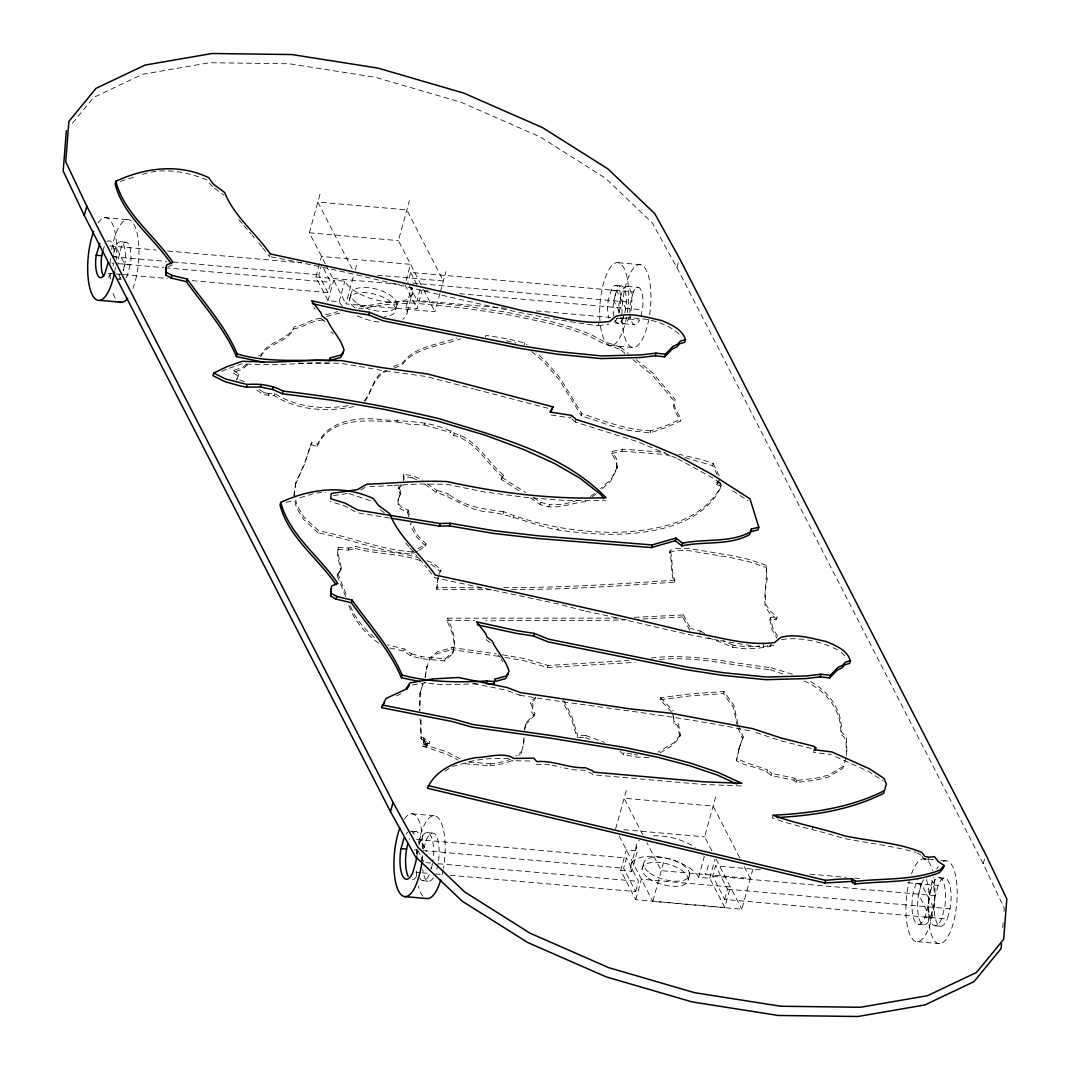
<?xml version="1.0" encoding="UTF-8"?>
<svg xmlns="http://www.w3.org/2000/svg" width="1070" height="1070" viewBox="0 0 1070 1070"><rect width="100%" height="100%" fill="white"/><g stroke="black" fill="none" stroke-linecap="round" stroke-linejoin="round"><path stroke-width="0.75" stroke-dasharray="5 3.75" d="M523.404 744.466L523.524 736.28M524.046 737.484L523.966 742.406L521.117 753.534L518.723 755.366M422.998 683.757L419.841 693.734L419.239 710.841M420.416 691.675L419.988 710.36M1002.75 927.596L1003.138 922.755M1004.021 911.453L1004.275 908.216L983.196 863.798L676.949 267.594L652.218 222.841L605.326 178.075L539.962 136.826L461.277 102.332L375.463 77.321L289.301 63.759L209.573 62.729L142.551 74.285L93.518 97.53L70.526 125.551M491.545 589.824L436.747 589.289L437.804 577.84M436.747 589.289L438.379 575.767M293.822 495.691L295.788 482.824L304.977 462.441L311.557 442.592L317.616 444.264C328.236 419.413 359.627 416.591 383.1 419.761C406.894 421.714 433.47 420.563 454.309 433.404C476.351 438.82 487.171 461.598 503.529 475.187L501.148 479.373L520.956 491.866M295.788 482.824L294.397 493.618L295.427 498.513M630.912 310.969L631.608 306.167A18.778 6.38 -85 0 0 629.414 288.218A18.778 6.38 -85 0 0 622.151 291.027L619.008 303.907A18.778 6.38 -85 0 0 618.928 313.403M425.271 676.334L427.064 666.342L425.017 677.925M389.828 647.965L403.711 651.082L410.8 655.87L420.898 658.638L444.625 660.926L452.57 653.864L454.442 644.006L451.861 632.236L446.872 620.252L447.434 618.192L621.309 618.112M452.57 653.864C457.438 641.799 452.663 629.267 447.434 618.192M524.353 730.422L525.999 722.718L535.147 713.489L532.405 710.413L532.298 707.952M524.661 729.753L525.999 722.718M113.126 266.336L113.728 263.26L110.946 263.006M619.249 312.44L620.159 307.826A18.778 6.38 -85 0 0 618.968 288.566A18.778 6.38 -85 0 0 611.866 288.432L608.201 300.296A18.778 6.38 -85 0 0 608.843 318.058M624.813 312.935L625.723 308.307A18.778 6.38 -85 0 0 624.532 289.047A18.778 6.38 -85 0 0 617.43 288.927L616.628 290.625L625.723 308.307L624.559 312.52M845.915 757.774L842.785 768.42L828.193 777.154L815.059 780.311L796.227 782.478L793.9 780.191L771.269 775.549C761.934 766.575 747.301 767.498 736.494 760.77L739.33 747.355L743.222 736.909L739.183 727.292M736.494 760.77L739.33 747.355M423.747 848.55L426.114 840.351A24.169 8.212 -85 0 1 436.359 836.138A24.169 8.212 -85 0 1 438.218 863.089M431.397 868.439L432.427 863.691L430.876 869.281M437.991 864.172L436.132 871.448M113.634 253.082L115.734 246.461A18.778 6.38 -85 0 1 122.996 243.639A18.778 6.38 -85 0 1 125.19 261.602L123.424 270.79M640.97 316.346L642.736 307.157A18.778 6.38 -85 0 0 640.542 289.194A18.778 6.38 -85 0 0 633.279 292.003L410.679 272.422L407.857 282.667M123.197 270.269L124.856 264.236L115.734 246.461L113.019 256.292L118.516 257.281M130.433 264.718L124.749 264.651M233.434 370.447L238.797 374.139L236.63 379.85L238.236 376.212L232.872 372.52L233.434 370.447L242.81 367.304L246.996 363.733M270.282 253.924L269.546 256.573L266.684 252.868M238.236 376.212L238.797 374.139M353.929 406.506C327.447 412.324 297.554 410.479 274.241 395.646L263.34 394.683L263.915 392.623L258.806 388.985M325.334 263.902L309.35 232.792L320.371 192.827M268.49 395.713L269.065 393.64L274.816 393.573C296.778 407.67 324.825 409.89 350.037 405.356M274.241 395.646L274.816 393.573M342.681 306.368A35.631 15.903 15.4 0 1 339.19 301.673L328.062 300.697L315.877 276.996L321.535 256.492L410.572 264.33L405.356 283.256M327.942 292.605L318.82 274.829L321.642 264.584L330.764 282.36L327.942 292.605L190.527 280.514M328.062 300.697L333.706 280.193L344.834 281.169A35.631 15.903 15.4 0 0 387.353 301.887A35.631 15.903 15.4 0 0 411.616 287.054L405.971 307.545A35.631 15.903 15.4 0 1 402.641 319.261M339.19 301.673L344.834 281.169M439.997 293.287L434.915 311.731L345.877 303.893L353.916 274.682M355.186 270.068L356.885 263.915M349.502 299.653L350.906 294.531M295.213 484.897L304.415 464.514L311.557 442.592M310.982 444.665L317.041 446.324L317.616 444.264M421.219 285.061L398.401 240.63L409.409 200.652M417.541 551.01L411.669 553.979C379.716 551.612 349.569 538.798 318.124 532.873L318.7 530.814L304.107 517.318L296.791 505.04L295.761 500.145M395.659 309.564L397.064 304.442M345.65 596.592L337.09 575.406L340.795 570.243L337.612 556.159L337.572 549.351L338.147 547.278L348.954 548.041L355.601 546.355C376.453 552.254 398.615 550.956 419.333 558.165M407.188 312.052L412.833 291.548M337.09 575.406L341.37 568.183L338.173 554.086L338.147 547.278M340.795 570.243L341.37 568.183M506.391 308.307L416.992 300.443L419.814 290.197L428.094 290.92M337.572 549.351L348.379 550.1L348.954 548.041M405.971 307.545L417.099 308.534L422.316 289.609M348.379 550.1L355.026 548.428L355.601 546.355M317.041 446.324C330.831 415.561 369.565 420.858 397.064 421.968L397.639 419.895M440.425 291.749L445.922 271.753M408.753 516.89L407.55 512.182L401.023 509.333L398.241 506.444L398.013 500.372L400.207 494.514L398.361 488.669L398.936 486.609L401.143 484.603M403.55 480.764L403.617 474.344L413.02 475.735L422.824 480.189M398.013 500.372L400.782 492.441L398.936 486.609M400.207 494.514L400.782 492.441M397.064 421.968L410.492 424.469L424.63 424.964L425.191 422.891M416.645 479.721L412.445 477.808L413.02 475.735M407.55 512.182L408.125 510.109L401.598 507.274L398.816 504.371L398.575 498.299M411.669 553.979L412.231 551.906L426.127 544.041L417.006 534.732L411.321 522.655M502.954 477.26C486.596 463.658 475.789 440.88 453.733 435.463L450.497 432.534L451.058 430.461M720.966 487.358L719.949 485.379L716.111 484.67L716.686 482.597L720.525 483.319L721.541 485.298C711.684 509.842 685.803 522.856 661.313 528.834C627.287 537.02 592.098 534.773 557.778 529.944C534.024 525.437 512.196 514.697 488.375 511.915C468.7 510.845 454.001 497.724 436.119 492.374L436.694 490.301L426.462 483.239M453.733 435.463L454.309 433.404M419.012 550.274L425.552 546.115L426.127 544.041M485.499 337.438L486.061 335.365L506.872 338.709L524.648 342.922L527.176 345.088M460.301 436.988L460.876 434.928M403.711 651.082L404.286 649.008L387.554 644.782M447.741 495.851L448.317 493.792L436.694 490.301M410.8 655.87L411.375 653.797L404.286 649.008M426.903 560.76L432.976 562.994L441.067 569.762L440.506 571.835L432.4 565.067L429.364 563.957M420.898 658.638L421.473 656.579L445.2 658.852L453.132 651.79M524.073 344.995L524.648 342.922M421.727 737.003L429.913 741.684L429.351 743.757L421.152 739.062L421.045 719.909M444.625 660.926L445.2 658.852M423.279 739.825L423.84 737.752M426.636 746.365L427.197 744.292L423.065 744.118L422.489 746.178L426.636 746.365L423.185 743.035L423.76 740.962L429.913 741.684M423.987 741.202L424.563 739.143M429.177 660.123L436.921 653.81L451.54 649.61L452.115 647.537L496.052 653.837M501.148 479.373L503.529 475.187M503.221 513.787L503.783 511.728C540.123 526.159 579.793 532.86 619.022 532.271C656.806 530.466 702.549 522.374 721.541 485.298M419.386 844.056L420.537 839.856A24.169 8.212 -85 0 1 430.581 835.282A24.169 8.212 -85 0 1 432.882 861.069M513.025 518.255L513.6 516.181M586.012 501.589C570.698 502.766 555.196 511.139 540.016 504.358L540.577 502.285L533.689 497.563M571.42 415.334L570.684 417.982L549.164 414.705M271.125 256.907C380.826 276.929 487.639 311.263 598.17 325.708L598.892 323.06M548.803 506.832L549.365 504.759L563.596 504.318L577.198 500.399M611.064 290.13L616.467 290.96L613.765 300.79A18.778 6.38 -85 0 0 614.942 320.05A18.778 6.38 -85 0 0 622.044 320.184L622.847 318.486M676.4 458.08L637.185 441.522L575.339 422.061L576.075 419.413M674.06 404.126L675.598 409.369L681.082 418.932L680.52 420.991L666.423 427.318L650.199 432.895L629.294 430.488L612.027 426.127L581.197 415.668L581.772 413.595L560.025 378.004L544.831 360.256L536.003 352.672M465.049 763.739L489.886 765.919L490.461 763.86L503.234 761.72L510.644 759.259M557.778 529.944L558.353 527.871M620.226 317.897L623.007 318.138L624.171 313.925M473.542 683.61L506.351 690.163L519.846 695.259L520.582 692.611M625.147 353.421L619.958 349.261L620.533 347.202L603.654 341.357L590.105 334.121L572.41 327.54L551.906 321.669L506.551 312.199L459.097 305.365L412.859 300.924L385.414 302.676L356.083 307.491M532.512 707.056L530.479 703.097L531.054 701.024L535.174 697.8M521.117 753.534L521.692 751.474L515.713 756.022M505.04 657.381L524.34 660.752L547.479 667.519L548.054 665.446L628.959 660.511M525.437 724.791L534.572 715.562L535.147 713.489M602.45 488.549L610.743 481.072L617.056 468.566L616.293 461.451L611.639 453.533L612.201 451.46L622.593 449.159L665.286 452.342M617.056 468.566L616.855 459.391L612.201 451.46M611.639 453.533L622.018 451.219L622.593 449.159M676.949 267.594L679.49 258.365M650.199 432.895L650.761 430.822L666.984 425.258L681.082 418.932M563.676 700.368L571.688 715.95L577.626 735.398L577.051 737.457L571.112 718.024L562.379 701.01M578.429 737.524L585.223 737.618L585.798 735.545L604.443 742.299M511.527 589.423C565.816 589.797 620.078 585.865 674.26 582.187C670.141 572.677 672.829 562.098 669.392 552.441L669.954 550.368L676.507 548.495L688.01 548.362L730.315 555.303L749.923 559.677L766.093 565.268L767.257 578.803L765.09 591.469L765.745 604.015L769.664 610.515L777.114 617.122L776.539 619.196L769.878 619.744L772.152 629.775L776.954 638.282M648.982 757.667L636.877 757.105L623.449 754.604L624.011 752.531M674.26 582.187L674.822 580.127C670.703 570.604 673.391 560.025 669.954 550.368M717.261 474.786L712.7 465.637L713.275 463.564L702.054 459.739L678.982 454.242M615.598 828.996L626.619 789.018M671.639 712.018L660.043 699.74L660.605 697.68L690.458 693.868L723.949 691.514L733.9 705.264L738.019 724.537M683.462 614.929L690.377 628.411L689.802 630.471L682.887 617.002L683.462 614.929L633.814 617.377M719.949 485.379L720.525 483.319M635.74 899.683L641.385 879.192L730.422 887.03L724.778 907.52L635.74 899.683L620.694 870.391L626.338 849.888L637.466 850.877A35.631 15.903 15.4 0 1 639.419 840.137M450.189 875.273L635.634 891.604L623.623 868.225L626.445 857.979L415.989 839.455M630.605 866.874L636.249 846.37M620.694 870.391L631.822 871.368L637.466 850.877M660.136 752.852L673.351 744.8L679.771 737.043L678.112 727.065L677.203 725.273L673.966 723.48L673.511 712.379M699.807 633.065L700.382 630.992L690.377 628.411M635.634 891.604L638.456 881.346L626.445 857.979M642.147 869L643.552 863.878M679.771 737.043L680.346 734.97L678.688 724.992L677.778 723.213L674.541 721.407M752.852 869.255L741.831 909.232L652.794 901.395L663.801 861.43M708.086 637.68C716.405 640.729 724.47 643.592 732.562 647.296L733.137 645.223L746.659 646.788L759.58 646.039M737.457 726.61L733.338 707.323L723.387 693.587L723.949 691.514M776.539 619.196L769.089 612.575L765.184 606.088C763.646 592.365 767.551 578.857 766.093 565.268M688.278 879.62L689.695 874.498M711.804 850.757L704.649 836.834L715.656 796.856M724.778 907.52L709.731 878.229L698.603 877.253L704.247 856.749A35.631 15.903 15.4 0 0 701.826 853.218M769.878 619.744L770.453 617.671L777.114 617.122M720.364 640.689L756.53 646.454L763.097 646.802L763.833 644.153M738.768 749.428L743.222 736.909M708.327 865.349L705.785 874.564L705.117 873.267M732.562 647.296L746.098 648.861L759.005 648.112L770.306 646.454L770.868 644.381M709.731 878.229L714.947 859.304M907.561 882.723L938.096 885.412A24.169 8.212 -85 0 1 948.341 881.198A24.169 8.212 -85 0 1 950.2 908.149L947.271 919.023L724.671 899.442L712.673 876.062L715.496 865.817L761.853 869.897M659.575 659.441C696.624 655.977 733.418 665.781 770.106 669.7L770.668 667.64L792.75 674.301M724.671 899.442L727.493 889.183L715.496 865.817M767.016 771.778L767.578 769.704L746.057 762.709L737.056 758.697M771.269 775.549L771.845 773.49L767.578 769.704M773.008 815.26L772.272 817.908C795.558 826.481 820.035 830.641 843.615 838.439C867.743 842.906 892.153 845.982 916.067 852.402M793.9 780.191L794.462 778.131L771.845 773.49M796.227 782.478L796.789 780.418L794.462 778.131M814.216 749.709L813.481 752.357L831.283 754.618M812.424 828.795L813.16 826.147M921.27 884.395L918.582 894.186A24.169 8.212 -85 0 0 920.16 921.43A24.169 8.212 -85 0 0 930.392 918.02L918.582 894.186L921.27 884.395L915.84 883.445L921.417 883.98L933.401 907.306L930.699 917.097L925.015 917.07M922.099 856.455L923.972 859.076L928.238 859.905L928.974 857.257M930.699 917.097L933.401 907.306A24.169 8.212 -85 0 0 931.809 880.062M983.196 863.798L985.309 856.107M102.68 251.116L104.486 245.899M426.489 668.402L429.752 658.063L437.496 651.737L452.115 647.537M419.841 693.734L422.958 684.252M418.865 844.899L420.537 839.856L426.529 851.519M938.096 885.412L935.167 896.285A24.169 8.212 -85 0 0 937.026 923.236A24.169 8.212 -85 0 0 947.271 919.023M409.288 839.335L409.609 838.425M921.417 883.98L921.591 883.486A24.169 8.212 -85 0 1 923.611 879.727M633.279 292.003L630.136 304.883A18.778 6.38 -85 0 0 629.949 312.895M629.387 316.6L628.464 319.047A18.778 6.38 -85 0 1 619.851 318.619M535.602 697.306L534.612 699.86L530.479 703.097M770.306 646.454L771.162 644.381M439.048 574.269L441.067 569.762M111.026 273.077L110.063 275.124A18.778 6.38 -85 0 1 106.679 278.173M616.467 290.96L613.765 300.79L621.336 315.53M617.283 317.991L616.481 319.689A18.778 6.38 -85 0 1 613.097 322.752L618.674 323.234M623.007 318.138L623.556 316.974M617.617 466.507L611.318 478.999L600.644 488.615M260.652 356.805C267.473 342.774 286.987 343.042 293.728 328.878C304.107 327.273 312.681 319.823 323.501 320.09M680.346 734.97L673.926 742.74L657.956 752.17M364.322 400.648C372.48 391.566 372.641 376.52 385.053 370.648M364.709 401.638C371.838 391.245 373.898 376.693 386.952 370.755M716.686 482.597L719.628 479.882M716.111 484.67L719.053 481.941M398.361 488.669L403.898 483.667M247.464 364.91L242.235 369.377L232.872 372.52M590.439 496.574L595.589 492.641M592.446 496.667L596.311 493.725M444.893 771.229L451.593 766.708L475.16 760.275L490.113 758.55L508.089 758.349L513.346 761.104M843.347 766.347L828.755 775.095L815.634 778.238L796.789 780.418M360.697 489.913L366.074 486.837M221.878 371.424L226.332 369.284M396.435 695.834L403.51 692.678M258.539 355.882L261.227 354.732C268.035 340.701 287.549 340.969 294.303 326.805C303.786 325.641 311.45 318.633 321.134 318.419M133.442 177.259L119.653 181.566M168.338 266.604L172.123 264.999M393.519 366.421L402.534 363.011C414.973 345.824 438.232 344.727 456.81 338.08M394.455 367.919L401.959 365.084C415.561 346.774 440.92 346.279 460.782 338.856M229.368 368.227L241.512 363.96L272.021 364.803L315.851 362.917L341.009 363.292L381.067 370.26L426.542 376.56L473.89 389.012M511.567 760.837L502.673 763.793L489.886 765.919M142.457 174.41C164.018 167.161 187.517 171.922 208.008 180.375M299.881 497.884L314.901 493.136L325.521 492.24M669.392 552.441L675.932 550.555L687.435 550.435L729.753 557.376L749.348 561.75L765.518 567.327M325.601 314.74L337.572 311.718M326.524 316.426L341.49 312.654M616.521 318.592C637.573 316.346 663.44 319.515 679.544 334.482M781.461 639.686C798.019 636.851 816.169 640.555 831.617 647.002M358.637 308.882L384.852 304.736L412.284 302.997L458.522 307.438L505.976 314.259L551.331 323.742L571.848 329.613L589.53 336.181L603.079 343.43L619.958 349.261M286.091 502.325L292.07 501.014M598.17 325.708L608.87 324.13M763.097 646.802L767.725 645.839M412.525 684.96L427.264 682.419M333.465 495.637L347.108 493.524M660.043 699.74L689.896 695.941L723.387 693.587M516.061 760.77L530.319 760.997M928.238 859.905L933.655 859.237M769.25 645.678L773.811 645.223M674.822 580.127C617.885 584.126 560.854 587.831 503.769 587.524M392.249 485.472L367.719 486.783M651.028 658.023C691.1 652.927 731.011 663.052 770.668 667.64M626.993 619.811C582.147 621.122 537.18 619.864 492.28 620.854L485.793 620.76M682.887 617.002L637.867 619.236M547.479 667.519L635.045 662.357M393.854 485.379L419.627 483.974L446.671 484.282L484.549 491.986L526.427 497.51L565.054 500.452L605.299 500.319M298.169 363.131L328.757 363.131M477.434 683.717C459.766 684.158 441.816 685.95 424.349 682.526M482.129 587.965L437.309 587.216M585.798 735.545L577.626 735.398M446.872 620.252L474.438 620.613M536.083 764.261L550.462 764.836M741.162 785.982L701.933 784.377L592.673 774.76L592.058 773.556L584.661 770.373L571.514 769.678L564.184 767.885M412.231 551.906C380.278 549.539 350.144 536.739 318.7 530.814M622.018 451.219L664.724 454.416L672.91 456.837M309.35 232.792L398.401 240.63M104.566 217.638L126.822 219.604M618.246 262.698L640.515 264.664M120.723 241.78L126.287 242.275M615.25 285.369L620.814 285.864M627.14 286.359L638.282 287.335M109.662 245.926L156.073 250.005M167.656 251.022L301.767 262.832M377.429 275.177L384.023 275.752M385.681 275.899L443.381 280.982L406.867 209.88L317.83 202.043L352.819 270.188M112.952 256.787L166.492 261.428M173.113 262.003L318.82 274.829M412.819 283.109L630.457 302.262M315.877 276.996L403.27 284.687M118.502 263.675L163.536 267.634M165.195 267.781L330.764 282.36M459.552 293.688L642.415 309.778M108.378 273.278L114.45 273.813M115.961 273.947L122.033 274.482M123.424 274.602L167.335 278.467M536.204 310.929L610.702 317.496M620.065 318.231L639.592 320.037A18.778 6.38 -85 0 1 630.056 314.379M117.045 279.15L121.218 279.524M623.462 323.728L634.59 324.705M610.101 345.423L632.357 347.375M423.185 743.035L429.351 743.757M468.78 761.947L490.461 763.86M623.85 829.718L704.649 836.834M411.856 813.762L434.126 815.728M923.464 858.822L933 859.665M940.958 860.36L945.72 860.788M411.816 831.243L415.989 831.604M426.903 832.58L432.467 833.075M938.885 877.641L944.449 878.136M809.87 874.123L846.29 877.333M854.569 878.055L862.848 878.791M414.184 849.794L417.22 850.061M423.279 850.596L623.623 868.225M712.673 876.062L935.274 895.657M425.967 862.647L430.528 863.049M438.111 863.717L638.456 881.346M727.493 889.183L950.093 908.778M416.069 872.277L420.617 872.679M422.128 872.812L429.725 873.481A24.169 8.212 -85 0 1 419.48 877.681M435.289 873.963L441.91 874.551M423.372 880.757L428.936 881.239M918.434 924.346L923.999 924.828M935.354 925.817L940.918 926.299M917.391 941.694L939.647 943.646M650.761 430.822C626.672 430.113 604.336 420.978 581.772 413.595M412.445 477.808L403.056 476.404M503.783 511.728C484.576 509.266 463.658 506.658 448.317 493.792M718.853 640.382C674.033 632.423 630.163 620.266 585.544 611.13M498.633 656.325L451.54 649.61M389.52 518.014L356.952 512.704L344.473 505.856L330.015 501.362M519.846 695.259C597.261 707.778 675.344 715.175 752.13 731.332M502.392 654.76L524.915 658.679L548.054 665.446M540.577 502.285L549.365 504.759M626.993 753.093L632.972 754.203M634.457 754.484L637.452 755.032M263.915 392.623L269.065 393.64M552 765.17L561.255 767.163M506.297 340.782L515.994 343.082M420.269 560.6C399.07 553.203 376.413 554.34 355.026 548.428M475.468 389.386L547.76 408.245M349.074 493.618L371.517 501.014M811.354 748.465L780.632 740.734L753.708 731.853M583.979 610.823L558.058 603.935L434.487 577.666L432.574 575.205M424.63 424.964L450.497 432.534M411.375 653.797L421.473 656.579M684.813 457.505L712.7 465.637M770.106 669.7L782.638 673.832M423.065 744.118L447.42 752.116L461.424 759.473M422.489 746.178L446.845 754.189L458.054 760.061M733.137 645.223L722.945 640.515M244.388 381.629L239.439 379.863L237.206 377.777M585.223 737.618L589.864 739.397M804.092 681.055C825.264 689.508 842.331 710.44 840.712 733.993L844.056 737.123L845.995 740.895L846.37 756.249M833.062 647.684L840.338 651.082M835.723 756.731L868.733 771.47L883.245 781.02M917.338 853.084L921.163 855.144M677.818 458.856L711.991 477.528L723.026 484.63M700.382 630.992L706.146 634.336M501.723 477.3L525.584 492.387M384.197 512.57L379.582 509.4M530.412 497.898L540.016 504.358M732.696 490.836L747.876 500.599M436.119 492.374L423.466 483.279M810.485 681.536C828.702 691.474 842.812 710.467 841.287 731.92L844.631 735.063L846.557 738.822L846.932 754.176M256.96 390.149L263.34 394.683M374.366 637.479C364.215 628.678 354.317 617.764 350.05 604.791M378.66 643.164C365.178 633.467 353.327 619.971 348.392 603.921M214.642 188.307L223.884 195.101M321.241 318.579L325.133 321.508M486.168 639.673L491.371 643.578M620.533 347.202L628.304 353.421M636.088 359.64L652.941 373.136L675.157 399.484L673.485 406.185L675.023 411.428L680.52 420.991M632.918 359.64L652.366 375.195L674.582 401.558M531.643 351.495L544.255 362.329L559.449 380.077L581.197 415.668M571.848 418.999L575.339 422.061M318.124 532.873L303.546 519.391L296.216 507.113L294.852 500.586M423.76 740.962L427.197 744.292M620.025 751.314L623.449 754.604M425.552 546.115L416.431 536.806L411.549 527.858L410.345 523.15M660.605 697.68L673.284 711.082M841.368 652.205L845.527 656.699M331.138 331.633L333.318 334M498.259 655.094L500.439 657.475M534.572 715.562L531.83 712.486L533.087 704.996L531.054 701.024M209.359 183.023L212.555 186.742M238.797 219.591L242.93 224.419M243.96 225.623L251.183 234.076M405.797 543.105L408.901 546.716M409.93 547.934L417.153 556.373M252.212 235.28L254.366 237.821M258.686 242.903L261.923 246.702M419.306 558.914L423.613 563.997M424.696 565.268L426.85 567.809M262.872 247.946L265.734 251.637M428.762 570.27L431.625 573.975M313.844 307.505L315.195 309.31M777.529 636.222L772.714 627.702L770.453 617.671M739.678 857.792L713.115 806.084L624.077 798.247L643.043 835.188M744.239 866.66L750.311 878.483L661.26 870.646L646.842 842.572M423.506 289.515L434.915 311.731M716.138 859.197L741.831 909.232M410.679 272.422L418.29 287.228M409.382 285.623L416.992 300.443M404.928 284.834L417.099 308.534M326.096 265.387L345.877 303.893M619.182 835.964L652.794 901.395M501.175 658.919L502.659 661.808M417.741 850.142L423.733 861.818M738.032 727.988L742.647 738.982M337.652 573.333L346.225 594.519M713.275 463.564L720.123 477.742M408.125 510.109L409.716 516.382M672.709 713.155L673.966 723.48M403.617 474.344L404.299 480.149M420.122 718.799L421.152 739.062M653.395 835.884A35.631 15.903 15.4 0 1 695.206 847.467M631.822 871.368A35.631 15.903 15.4 0 1 656.084 856.535A35.631 15.903 15.4 0 1 698.603 877.253M378.767 322.057A35.631 15.903 15.4 0 1 356.738 315.73M354.972 307.839A23.754 10.606 15.4 0 1 358.704 292.872A23.754 10.606 15.4 0 1 391.794 302.743A23.754 10.606 15.4 0 1 384.224 316.56M433.296 877.855A24.169 8.212 -85 0 1 422.663 869.469M422.276 860.614A24.169 8.212 -85 0 1 422.436 857.471M926.245 879.567A24.169 8.212 -85 0 1 927.837 906.825L924.828 917.525A24.169 8.212 -85 0 1 914.596 920.949A24.169 8.212 -85 0 1 913.004 893.704L916.027 882.991A24.169 8.212 -85 0 1 918.047 879.232M126.006 277.705A18.778 6.38 -85 0 0 127.597 274.977L130.754 262.096A18.778 6.38 -85 0 0 128.56 244.134A18.778 6.38 -85 0 0 121.298 246.943L118.155 259.823A18.778 6.38 -85 0 0 117.887 264.705M121.044 278.708A18.778 6.38 -85 0 1 118.69 273.372M111.708 249.631A41.583 14.124 -85 0 1 134.084 224.633A41.583 14.124 -85 0 1 132.907 288.472M115.226 298.008A41.583 14.124 -85 0 1 112.631 291.95M110.304 279.056A41.583 14.124 -85 0 1 109.929 271.071M110.116 263.421A41.583 14.124 -85 0 1 110.625 257.228M599.949 321.187A41.583 14.124 -85 0 1 616.4 262.725A41.583 14.124 -85 0 1 626.859 315.717M626.592 317.188A41.583 14.124 -85 0 1 611.96 345.396A41.583 14.124 -85 0 1 600.056 322.565M911.493 874.029A41.583 14.124 -85 0 1 932.625 870.579M934.244 879.072A41.583 14.124 -85 0 1 917.645 941.667A41.583 14.124 -85 0 1 909.286 881.359M418.504 842.933A41.583 14.124 -85 0 1 438.125 817.734A41.583 14.124 -85 0 1 443.448 868.439M443.181 869.91A41.583 14.124 -85 0 1 441.214 878.376M422.917 896.205A41.583 14.124 -85 0 1 418.29 886.04M416.618 876.009A41.583 14.124 -85 0 1 416.19 868.8M416.872 853.486A41.583 14.124 -85 0 1 417.246 850.409M404.34 819.031A41.583 14.124 -85 0 1 422.77 852.696M422.556 855.786A41.583 14.124 -85 0 1 422.088 860.414M943.205 861.51A41.583 14.124 -85 0 1 956.513 905.889A41.583 14.124 -85 0 1 934.618 940.918A41.583 14.124 -85 0 1 933.267 877.427M936.798 869.014A41.583 14.124 -85 0 1 938.216 866.606M97.972 223.001A41.583 14.124 -85 0 1 112.176 223.336A41.583 14.124 -85 0 1 116.309 259.622M115.426 267.326A41.583 14.124 -85 0 1 114.931 270.335M621.911 314.299A41.583 14.124 -85 0 1 639.994 264.598A41.583 14.124 -85 0 1 649.383 316.185M648.848 319.141A41.583 14.124 -85 0 1 632.878 347.442A41.583 14.124 -85 0 1 621.924 317.308M410.425 831.109A24.169 8.212 -85 0 1 415.24 836.967M416.885 849.286A24.169 8.212 -85 0 1 416.752 853.967M406.052 834.172A24.169 8.212 -85 0 1 408.232 831.845M413.796 832.34A24.169 8.212 -85 0 1 422.409 848.269M422.209 856.027A24.169 8.212 -85 0 1 421.66 860.721M416.39 876.718A24.169 8.212 -85 0 1 412.017 879.767M416.872 856.976A24.169 8.212 -85 0 1 417.608 850.73M107.12 241.726A18.778 6.38 -85 0 1 114.289 253.577M120.442 277.224A18.778 6.38 -85 0 1 118.743 278.815M930.846 889.959L929.603 895.791A24.169 8.212 -85 0 0 931.462 922.741A24.169 8.212 -85 0 0 941.707 918.541L944.636 907.654A24.169 8.212 -85 0 0 942.777 880.717A24.169 8.212 -85 0 0 932.532 884.917L930.846 889.959M648.46 878.176A23.754 10.606 15.4 0 0 687.328 882.228A23.754 10.606 15.4 0 0 659.856 862.527A23.754 10.606 15.4 0 0 648.46 878.176M649.864 873.04A23.754 10.606 15.4 0 0 688.746 877.106A23.754 10.606 15.4 0 0 661.26 857.404A23.754 10.606 15.4 0 0 649.864 873.04M357.755 303.719A23.754 10.606 15.4 0 0 396.315 307.103A23.754 10.606 15.4 0 0 367.906 287.629A23.754 10.606 15.4 0 0 357.755 303.719"/><path stroke-width="1.5" d="M263.701 362.302L236.457 356.618C224.794 328.757 203.755 306.073 186.434 281.664L171.12 278.013L165.743 275.017L165.81 267.661M165.743 275.017L166.545 265.012L172.845 262.351C154.628 235.066 124.334 214.067 115.841 181.271C144.838 167.736 179.024 163.202 208.73 177.727L213.291 184.093L224.62 192.453C234.263 216.448 255.743 233.019 270.282 253.924C354.906 272.114 439.556 290.478 523.538 310.915C552.026 314.847 580.756 325.307 609.606 321.481L615.892 316.292C630.899 312.186 646.828 317.335 661.594 320.532C670.943 324.464 682.232 329.105 685.495 339.645L684.76 342.293L679.717 343.697L676.882 346.894L672.214 349.007L664.724 356.845L655.214 355.788L640.729 357.5L600.979 358.597L557.63 354.264L520.943 348.566L383.18 320.813L368.642 314.941L351.268 312.253L312.32 303.706M420.055 681.657L401.397 677.711C389.734 649.851 368.695 627.167 351.375 602.758L336.06 599.106L330.683 596.11L330.75 588.767M330.683 596.11L331.473 586.106L337.786 583.444C319.569 556.159 289.274 535.16 280.781 502.365C309.778 488.829 343.965 484.295 373.671 498.821L378.232 505.2L389.56 513.546C399.204 537.541 420.684 554.113 435.209 575.018C519.846 593.208 604.496 611.585 688.478 632.009C716.967 635.954 745.696 646.4 774.533 642.575L780.832 637.386C795.839 633.279 811.755 638.429 826.535 641.639C835.871 645.558 847.172 650.199 850.423 660.738L849.7 663.387L844.658 664.791L841.822 667.988L837.141 670.101L829.651 677.939L820.155 676.882L805.67 678.594L765.919 679.691L722.571 675.357L685.883 669.659L548.121 641.906L533.582 636.035L516.208 633.346L477.247 624.8M66.353 130.647L63.183 170.999L84.262 215.431L390.51 811.635L415.24 856.374L462.133 901.141L527.497 942.402L606.182 976.883L691.996 1001.894L778.157 1015.457L857.886 1016.5L924.908 1004.944L973.941 981.685L1001.105 948.582L1001.493 943.74M108.164 262.765L104.499 274.629A18.778 6.38 -85 0 1 97.397 274.495A18.778 6.38 -85 0 1 96.206 255.235L99.885 243.371M103.589 276.234A18.778 6.38 -85 0 1 101.784 255.73L102.68 251.116M416.497 857.11A24.169 8.212 -85 0 1 415.856 861.765L412.833 872.465A24.169 8.212 -85 0 1 402.614 875.889A24.169 8.212 -85 0 1 401.023 848.644L404.045 837.93M408.178 876.37A24.169 8.212 -85 0 1 406.587 849.125L407.884 843.347M685.495 339.645L680.453 341.049L677.618 344.246L672.936 346.359L665.446 354.197L655.937 353.14L641.465 354.852L601.714 355.949L558.366 351.615L521.678 345.918L383.903 318.164L369.377 312.279L351.99 309.604L311.611 300.764L321.027 312.855L321.963 315.931L327.166 319.836C331.941 330.536 340.996 338.628 344.085 350.278L341.33 354.865L330.148 358.009L329.493 360.456C298.57 359.667 267.299 362.877 237.192 353.969C225.516 326.109 204.49 303.425 187.17 279.016L171.855 275.364L166.479 272.368M850.423 660.738L845.38 662.143L842.545 665.339L837.877 667.453L830.387 675.29L820.877 674.234L806.405 675.946L766.642 677.042L723.307 672.709L686.619 667.011L548.843 639.258L534.304 633.386L516.93 630.698L476.551 621.857L485.967 633.948L486.904 637.024L492.106 640.93C496.881 651.63 505.936 659.722 509.026 671.371L506.257 675.959L495.076 679.116L494.434 681.577L487.051 680.935L486.328 683.583L493.698 684.225L494.353 681.764L505.535 678.607L508.29 674.02M84.262 215.431L86.804 206.202L65.725 161.784L68.895 121.418L96.059 88.315L145.092 65.056L212.114 53.5L291.842 54.543L378.004 68.105L463.818 93.117L542.503 127.597L607.867 168.859L654.76 213.625L679.49 258.365L985.737 854.569L1006.816 899.001L1003.647 939.353L976.482 972.47L927.449 995.715L860.427 1007.271L780.699 1006.241L694.537 992.679L608.723 967.668L530.038 933.174L464.674 891.925L417.781 847.159L393.051 802.406L86.804 206.202M115.841 181.271L115.105 183.92C123.398 216.207 153.05 236.978 171.133 263.701M171.12 278.013L171.855 275.364M186.434 281.664L187.17 279.016M550.702 412.084L552.963 406.814L427.264 373.911L381.789 367.612L341.731 360.643L316.586 360.269L272.756 362.155L242.235 361.312L227.054 366.635L213.706 373.042L212.983 375.69L225.021 381.696L239.974 385.882L246.381 387.139L260.385 386.992L272.716 389.52L282.413 393.76L331.125 400.113L384.531 409.409L437.964 421.232L485.512 435.303L524.287 449.748L554.354 463.43L579.793 478.076L601.233 494.902L603.681 498.152M236.457 356.618L237.192 353.969M246.381 387.139L247.103 384.491C259.462 383.461 272.141 385.12 283.149 391.112C335.512 397.064 387.434 406.346 438.7 418.584C496.854 436.694 562.231 452.69 606.021 497.67C552.762 499.757 499.369 493.083 447.407 481.634C420.47 480.189 393.68 483.372 366.796 484.188L357.407 489.579L331.245 493.471L330.737 498.714L345.209 503.208L357.688 510.056L440.118 523.511L450.216 523.257L493.885 530.72L538.611 535.856L652.058 544.924L676.066 538.076L682.553 543.239C704.809 538.397 730.007 543.159 750.364 531.977L751.434 529.075L758.791 527.202L749.99 498.847L712.714 474.879L677.123 455.432L637.907 438.874L576.075 419.413L571.42 415.334L549.9 412.057L552.963 406.814M260.385 386.992L261.107 384.344M272.716 389.52L273.452 386.872M282.413 393.76L283.149 391.112M280.781 502.365L280.046 505.013C288.338 537.301 317.991 558.072 336.074 584.795M330.148 358.009L329.413 360.67L340.594 357.514L343.363 352.926M368.642 314.941L369.377 312.279M336.06 599.106L336.796 596.458L331.406 593.462M351.375 602.758L352.11 600.11L336.796 596.458M736.641 783.922L717.101 774.961L689.067 765.545L657.769 757.279L624.211 750.177L550.863 738.206L472.231 727.159L452.035 721.474L381.589 707.685L385.989 698.469L405.65 689.388L409.984 682.887L432.909 678.928L458.415 677.497L507.086 687.515L520.582 692.611L630.738 708.969L670.649 713.182L752.852 728.683L781.368 738.086L813.695 746.218L815.781 747.783L815.059 750.431M391.152 518.241L439.382 526.159L440.118 523.511M401.397 677.711L402.133 675.063C390.456 647.203 369.431 624.519 352.11 600.11M439.382 526.159L449.494 525.905L450.216 523.257M390.51 811.635L393.051 802.406M382.324 705.036L452.757 718.826L472.967 724.51L551.598 735.558L624.947 747.529L658.505 754.631L689.789 762.897L717.823 772.313L741.884 783.334L702.656 781.729L593.409 772.112L592.793 770.908L585.397 767.725C568.812 768.461 553.484 760.208 536.819 761.613L533.743 758.122L514.082 758.456C502.927 751.541 488.174 757.56 475.896 757.627C456.837 761.011 435.624 769.37 427.465 788.256L824.903 882.991L851.626 881.426L854.876 884.007C882.991 880.837 912.75 883.178 939.433 872.665L943.352 868.131L944.074 865.483L938.203 861.51L934.391 856.589L928.974 857.257L924.707 856.415L921.885 852.496C897.396 842.197 870.017 841.381 844.35 835.79C820.757 827.993 796.281 823.833 773.008 815.26C811.14 813.267 850.035 808.064 884.489 790.596M493.698 684.225L495.076 679.116M533.582 636.035L534.304 633.386M655.214 355.788L655.937 353.14M664.724 356.845L665.446 354.197M449.494 525.905L493.163 533.368L537.876 538.504L651.336 547.572L652.058 544.924M651.336 547.572L675.331 540.724L676.066 538.076M751.434 529.075L749.629 534.625C729.285 545.807 704.087 541.045 681.831 545.887L682.553 543.239M758.791 527.202L758.055 529.851L750.712 531.723M820.155 676.882L820.877 674.234M829.651 677.939L830.387 675.29M824.903 882.991L825.639 880.342L838.479 879.165L852.349 878.778L855.599 881.359C883.726 878.189 913.472 880.516 940.169 870.017L944.074 865.483M851.626 881.426L852.349 878.778M852.362 882.87L853.098 880.222M854.876 884.007L855.599 881.359M381.589 707.685L384.531 702.428M406.654 689.441L409.248 685.536M815.781 747.783L814.216 749.709L832.005 751.969L869.469 768.822L883.98 778.371L886.348 783.922L883.766 793.245C850.757 809.896 813.641 815.634 777.061 817.52M487.051 680.935C458.495 682.486 429.859 682.566 402.133 675.063M96.206 255.235L101.784 255.73M99.818 300.362L122.074 302.328M401.023 848.644L406.587 849.125M405.022 896.633L427.278 898.586A41.583 14.124 -85 0 0 440.773 879.901M247.103 384.491L225.757 379.047L213.706 373.042M428.187 785.607L825.639 880.342M675.331 540.724L681.831 545.887M127.745 298.236A41.583 14.124 -85 0 1 118.449 301.553M421.888 861.952A41.583 14.124 -85 0 1 399.511 892.714A41.583 14.124 -85 0 1 399.819 828.113M114.664 271.82A41.583 14.124 -85 0 1 92.354 294.959A41.583 14.124 -85 0 1 93.732 231.494"/></g></svg>
